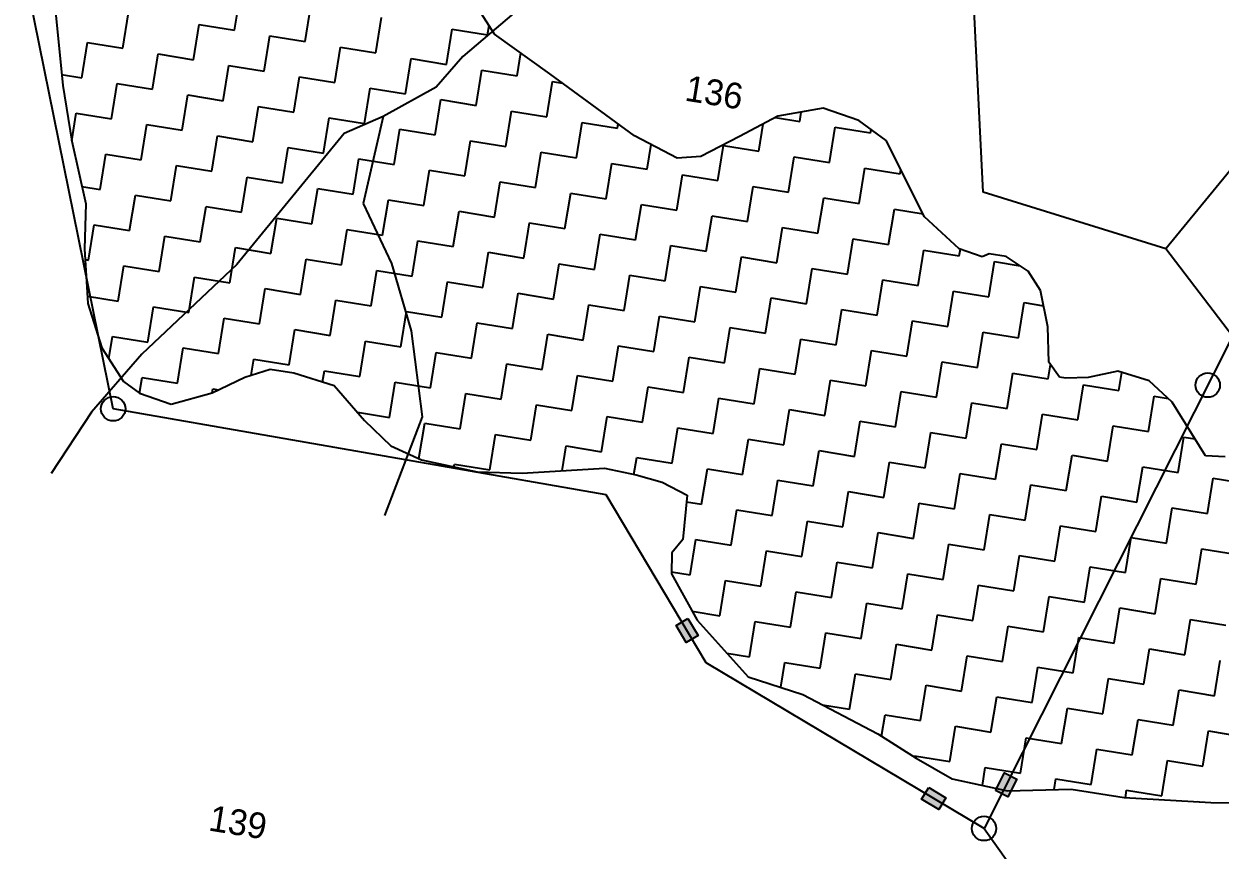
# Model space of a CAD drawing. Header units: metres. Extents: x 318079 to 324759, y 1863980 to 1868406.
# Drawn here: x 319051.4 to 319495.1, y 1867770.3 to 1868077 of the extents above; entities that cross this region are included whole.
import ezdxf

# ---------------------------------------------------------------- set-up
doc = ezdxf.new("R2010")
doc.units = ezdxf.units.M
for name, color, linetype in [('LINE_WATER', 4, 'Continuous'), ('POLY_HATCH', 12, 'Continuous'), ('POLY_PARCEL', 6, 'Continuous'), ('POLY_WATER', 4, 'Continuous'), ('TEXT_PARCEL', 7, 'Continuous')]:
    doc.layers.add(name, color=color, linetype=linetype)
doc.styles.add('TEXT_MAP', font='')
doc.styles.get('TEXT_MAP').set_extended_font_data('Kruti Dev 050')

msp = doc.modelspace()

# ---------------------------------------------------------------- hatches: boundary and pattern name
for points in [[(319297.08, 1867847.3), (319301.47, 1867849.92), (319297.69, 1867856.27), (319293.3, 1867853.66)], [(319419.69, 1867796.68), (319415.12, 1867798.98), (319411.8, 1867792.38), (319416.36, 1867790.08)], [(319390.77, 1867785.37), (319393.39, 1867789.76), (319387.04, 1867793.54), (319384.42, 1867789.15)]]:
    msp.add_hatch(color=256).paths.add_polyline_path(points)

# ---------------------------------------------------------------- linework, layer by layer
for points in [[(319297.69, 1867856.27), (319301.47, 1867849.92), (319297.08, 1867847.3), (319293.3, 1867853.66)], [(319411.8, 1867792.38), (319415.12, 1867798.98), (319419.69, 1867796.68), (319416.36, 1867790.08)], [(319387.04, 1867793.54), (319393.39, 1867789.76), (319390.77, 1867785.37), (319384.42, 1867789.15)]]:
    msp.add_lwpolyline(points, close=True)
for centre in [(319490.56, 1867942.89), (319084.48, 1867934.11), (319407.57, 1867778.32)]:
    msp.add_circle(centre, 4.52)
at = {"layer": 'LINE_WATER'}
for p, q in [((319242.54, 1868089), (319214.26, 1868064.82)), ((319214.26, 1868064.82), (319204.3, 1868053.46)), ((319204.3, 1868053.46), (319184.67, 1868042.58)), ((319184.67, 1868042.58), (319170.12, 1868036.29)), ((319184.67, 1868042.58), (319177.28, 1868010.28)), ((319170.12, 1868036.29), (319130.31, 1867987.61)), ((319177.28, 1868010.28), (319187.76, 1867988.05)), ((319130.31, 1867987.61), (319095.16, 1867954.39)), ((319187.76, 1867988.05), (319195.09, 1867963.09)), ((319195.09, 1867963.09), (319199.12, 1867931.09)), ((319095.16, 1867954.39), (319076.44, 1867932.83)), ((319076.44, 1867932.83), (319061.48, 1867910.13)), ((319199.12, 1867931.09), (319185.08, 1867894.46))]:
    msp.add_line(p, q, dxfattribs=at)
at = {"layer": 'POLY_HATCH', "linetype": 'Continuous'}
for p, q in [((319129.53, 1868074.68), (319131.65, 1868087.79)), ((319129.53, 1868074.68), (319131.65, 1868087.79)), ((319155.74, 1868070.44), (319157.86, 1868083.55)), ((319155.74, 1868070.44), (319157.86, 1868083.55)), ((319088.09, 1868067.94), (319090.21, 1868081.04)), ((319088.09, 1868067.94), (319090.21, 1868081.04)), ((319181.95, 1868066.2), (319184.07, 1868079.31)), ((319181.95, 1868066.2), (319184.07, 1868079.31)), ((319114.3, 1868063.7), (319116.42, 1868076.8)), ((319114.3, 1868063.7), (319116.42, 1868076.8)), ((319116.42, 1868076.8), (319129.53, 1868074.68)), ((319116.42, 1868076.8), (319129.53, 1868074.68)), ((319208.16, 1868061.96), (319210.28, 1868075.07)), ((319208.16, 1868061.96), (319210.28, 1868075.07)), ((319210.28, 1868075.07), (319223.38, 1868072.95)), ((319210.28, 1868075.07), (319223.38, 1868072.95)), ((319223.38, 1868072.95), (319223.94, 1868076.39)), ((319223.38, 1868072.95), (319223.94, 1868076.39)), ((319072.86, 1868056.95), (319074.98, 1868070.06)), ((319072.86, 1868056.95), (319074.98, 1868070.06)), ((319074.98, 1868070.06), (319088.09, 1868067.94)), ((319074.98, 1868070.06), (319088.09, 1868067.94)), ((319140.51, 1868059.46), (319142.63, 1868072.56)), ((319140.51, 1868059.46), (319142.63, 1868072.56)), ((319142.63, 1868072.56), (319155.74, 1868070.44)), ((319142.63, 1868072.56), (319155.74, 1868070.44)), ((319099.08, 1868052.71), (319101.2, 1868065.82)), ((319099.08, 1868052.71), (319101.2, 1868065.82)), ((319101.2, 1868065.82), (319114.3, 1868063.7)), ((319101.2, 1868065.82), (319114.3, 1868063.7)), ((319166.72, 1868055.22), (319168.84, 1868068.32)), ((319166.72, 1868055.22), (319168.84, 1868068.32)), ((319168.84, 1868068.32), (319181.95, 1868066.2)), ((319168.84, 1868068.32), (319181.95, 1868066.2)), ((319234.37, 1868057.72), (319235.74, 1868066.2)), ((319234.37, 1868057.72), (319235.74, 1868066.2)), ((319125.29, 1868048.47), (319127.41, 1868061.58)), ((319125.29, 1868048.47), (319127.41, 1868061.58)), ((319127.41, 1868061.58), (319140.51, 1868059.46)), ((319127.41, 1868061.58), (319140.51, 1868059.46)), ((319192.93, 1868050.98), (319195.05, 1868064.08)), ((319192.93, 1868050.98), (319195.05, 1868064.08)), ((319195.05, 1868064.08), (319208.16, 1868061.96)), ((319195.05, 1868064.08), (319208.16, 1868061.96)), ((319065.36, 1868058.16), (319072.86, 1868056.95)), ((319065.36, 1868058.16), (319072.86, 1868056.95)), ((319151.5, 1868044.23), (319153.62, 1868057.34)), ((319151.5, 1868044.23), (319153.62, 1868057.34)), ((319153.62, 1868057.34), (319166.72, 1868055.22)), ((319153.62, 1868057.34), (319166.72, 1868055.22)), ((319219.14, 1868046.74), (319221.26, 1868059.84)), ((319219.14, 1868046.74), (319221.26, 1868059.84)), ((319221.26, 1868059.84), (319234.37, 1868057.72)), ((319221.26, 1868059.84), (319234.37, 1868057.72)), ((319083.85, 1868041.73), (319085.97, 1868054.83)), ((319083.85, 1868041.73), (319085.97, 1868054.83)), ((319085.97, 1868054.83), (319099.08, 1868052.71)), ((319085.97, 1868054.83), (319099.08, 1868052.71)), ((319177.71, 1868039.99), (319179.83, 1868053.1)), ((319177.71, 1868039.99), (319179.83, 1868053.1)), ((319179.83, 1868053.1), (319192.93, 1868050.98)), ((319179.83, 1868053.1), (319192.93, 1868050.98)), ((319245.35, 1868042.5), (319247.47, 1868055.6)), ((319245.35, 1868042.5), (319247.47, 1868055.6)), ((319247.47, 1868055.6), (319251.22, 1868055)), ((319247.47, 1868055.6), (319251.22, 1868055)), ((319110.06, 1868037.49), (319112.18, 1868050.59)), ((319110.06, 1868037.49), (319112.18, 1868050.59)), ((319112.18, 1868050.59), (319125.29, 1868048.47)), ((319112.18, 1868050.59), (319125.29, 1868048.47)), ((319203.92, 1868035.75), (319206.04, 1868048.86)), ((319203.92, 1868035.75), (319206.04, 1868048.86)), ((319206.04, 1868048.86), (319219.14, 1868046.74)), ((319206.04, 1868048.86), (319219.14, 1868046.74)), ((319069.09, 1868033.62), (319070.74, 1868043.85)), ((319069.09, 1868033.62), (319070.74, 1868043.85)), ((319070.74, 1868043.85), (319083.85, 1868041.73)), ((319070.74, 1868043.85), (319083.85, 1868041.73)), ((319136.27, 1868033.25), (319138.39, 1868046.35)), ((319136.27, 1868033.25), (319138.39, 1868046.35)), ((319138.39, 1868046.35), (319151.5, 1868044.23)), ((319138.39, 1868046.35), (319151.5, 1868044.23)), ((319230.13, 1868031.51), (319232.25, 1868044.62)), ((319230.13, 1868031.51), (319232.25, 1868044.62)), ((319232.25, 1868044.62), (319245.35, 1868042.5)), ((319232.25, 1868044.62), (319245.35, 1868042.5)), ((319339.21, 1868040.77), (319339.77, 1868044.23)), ((319339.21, 1868040.77), (319339.77, 1868044.23)), ((319094.84, 1868026.5), (319096.96, 1868039.61)), ((319094.84, 1868026.5), (319096.96, 1868039.61)), ((319096.96, 1868039.61), (319110.06, 1868037.49)), ((319096.96, 1868039.61), (319110.06, 1868037.49)), ((319162.48, 1868029.01), (319164.6, 1868042.11)), ((319162.48, 1868029.01), (319164.6, 1868042.11)), ((319164.6, 1868042.11), (319177.71, 1868039.99)), ((319164.6, 1868042.11), (319177.71, 1868039.99)), ((319256.34, 1868027.27), (319258.46, 1868040.38)), ((319256.34, 1868027.27), (319258.46, 1868040.38)), ((319258.46, 1868040.38), (319271.56, 1868038.26)), ((319258.46, 1868040.38), (319271.56, 1868038.26)), ((319271.56, 1868038.26), (319271.83, 1868039.89)), ((319271.56, 1868038.26), (319271.83, 1868039.89)), ((319323.99, 1868029.78), (319325.61, 1868039.82)), ((319323.99, 1868029.78), (319325.61, 1868039.82)), ((319330.19, 1868042.22), (319339.21, 1868040.77)), ((319330.19, 1868042.22), (319339.21, 1868040.77)), ((319350.2, 1868025.54), (319352.32, 1868038.65)), ((319350.2, 1868025.54), (319352.32, 1868038.65)), ((319352.32, 1868038.65), (319365.42, 1868036.53)), ((319352.32, 1868038.65), (319365.42, 1868036.53)), ((319121.05, 1868022.26), (319123.17, 1868035.37)), ((319121.05, 1868022.26), (319123.17, 1868035.37)), ((319123.17, 1868035.37), (319136.27, 1868033.25)), ((319123.17, 1868035.37), (319136.27, 1868033.25)), ((319188.69, 1868024.77), (319190.81, 1868037.87)), ((319188.69, 1868024.77), (319190.81, 1868037.87)), ((319190.81, 1868037.87), (319203.92, 1868035.75)), ((319190.81, 1868037.87), (319203.92, 1868035.75)), ((319365.42, 1868036.53), (319365.63, 1868037.81)), ((319365.42, 1868036.53), (319365.63, 1868037.81)), ((319147.26, 1868018.02), (319149.38, 1868031.13)), ((319147.26, 1868018.02), (319149.38, 1868031.13)), ((319149.38, 1868031.13), (319162.48, 1868029.01)), ((319149.38, 1868031.13), (319162.48, 1868029.01)), ((319214.9, 1868020.53), (319217.02, 1868033.63)), ((319214.9, 1868020.53), (319217.02, 1868033.63)), ((319217.02, 1868033.63), (319230.13, 1868031.51)), ((319217.02, 1868033.63), (319230.13, 1868031.51)), ((319282.55, 1868023.03), (319284.04, 1868032.23)), ((319282.55, 1868023.03), (319284.04, 1868032.23)), ((319308.76, 1868018.79), (319310.88, 1868031.9)), ((319308.76, 1868018.79), (319310.88, 1868031.9)), ((319310.88, 1868031.9), (319323.99, 1868029.78)), ((319310.88, 1868031.9), (319323.99, 1868029.78)), ((319079.61, 1868015.52), (319081.73, 1868028.62)), ((319079.61, 1868015.52), (319081.73, 1868028.62)), ((319081.73, 1868028.62), (319094.84, 1868026.5)), ((319081.73, 1868028.62), (319094.84, 1868026.5)), ((319173.47, 1868013.78), (319175.59, 1868026.89)), ((319173.47, 1868013.78), (319175.59, 1868026.89)), ((319175.59, 1868026.89), (319188.69, 1868024.77)), ((319175.59, 1868026.89), (319188.69, 1868024.77)), ((319241.11, 1868016.29), (319243.23, 1868029.39)), ((319241.11, 1868016.29), (319243.23, 1868029.39)), ((319243.23, 1868029.39), (319256.34, 1868027.27)), ((319243.23, 1868029.39), (319256.34, 1868027.27)), ((319334.97, 1868014.55), (319337.09, 1868027.66)), ((319334.97, 1868014.55), (319337.09, 1868027.66)), ((319337.09, 1868027.66), (319350.2, 1868025.54)), ((319337.09, 1868027.66), (319350.2, 1868025.54)), ((319105.82, 1868011.28), (319107.94, 1868024.38)), ((319105.82, 1868011.28), (319107.94, 1868024.38)), ((319107.94, 1868024.38), (319121.05, 1868022.26)), ((319107.94, 1868024.38), (319121.05, 1868022.26)), ((319199.68, 1868009.54), (319201.8, 1868022.65)), ((319199.68, 1868009.54), (319201.8, 1868022.65)), ((319201.8, 1868022.65), (319214.9, 1868020.53)), ((319201.8, 1868022.65), (319214.9, 1868020.53)), ((319267.32, 1868012.05), (319269.44, 1868025.15)), ((319267.32, 1868012.05), (319269.44, 1868025.15)), ((319269.44, 1868025.15), (319282.55, 1868023.03)), ((319269.44, 1868025.15), (319282.55, 1868023.03)), ((319293.54, 1868007.81), (319295.65, 1868020.91)), ((319293.54, 1868007.81), (319295.65, 1868020.91)), ((319295.65, 1868020.91), (319308.76, 1868018.79)), ((319295.65, 1868020.91), (319308.76, 1868018.79)), ((319361.18, 1868010.31), (319363.3, 1868023.42)), ((319361.18, 1868010.31), (319363.3, 1868023.42)), ((319363.3, 1868023.42), (319376.41, 1868021.3)), ((319363.3, 1868023.42), (319376.41, 1868021.3)), ((319376.41, 1868021.3), (319376.68, 1868022.98)), ((319376.41, 1868021.3), (319376.68, 1868022.98)), ((319072.9, 1868016.6), (319079.61, 1868015.52)), ((319072.9, 1868016.6), (319079.61, 1868015.52)), ((319132.03, 1868007.04), (319134.15, 1868020.14)), ((319132.03, 1868007.04), (319134.15, 1868020.14)), ((319134.15, 1868020.14), (319147.26, 1868018.02)), ((319134.15, 1868020.14), (319147.26, 1868018.02)), ((319225.89, 1868005.3), (319228.01, 1868018.41)), ((319225.89, 1868005.3), (319228.01, 1868018.41)), ((319228.01, 1868018.41), (319241.11, 1868016.29)), ((319228.01, 1868018.41), (319241.11, 1868016.29)), ((319319.75, 1868003.57), (319321.87, 1868016.67)), ((319319.75, 1868003.57), (319321.87, 1868016.67)), ((319321.87, 1868016.67), (319334.97, 1868014.55)), ((319321.87, 1868016.67), (319334.97, 1868014.55)), ((319090.6, 1868000.29), (319092.72, 1868013.4)), ((319090.6, 1868000.29), (319092.72, 1868013.4)), ((319092.72, 1868013.4), (319105.82, 1868011.28)), ((319092.72, 1868013.4), (319105.82, 1868011.28)), ((319158.24, 1868002.8), (319160.36, 1868015.9)), ((319158.24, 1868002.8), (319160.36, 1868015.9)), ((319160.36, 1868015.9), (319173.47, 1868013.78)), ((319160.36, 1868015.9), (319173.47, 1868013.78)), ((319252.1, 1868001.06), (319254.22, 1868014.17)), ((319252.1, 1868001.06), (319254.22, 1868014.17)), ((319254.22, 1868014.17), (319267.32, 1868012.05)), ((319254.22, 1868014.17), (319267.32, 1868012.05)), ((319345.96, 1867999.33), (319348.08, 1868012.43)), ((319345.96, 1867999.33), (319348.08, 1868012.43)), ((319348.08, 1868012.43), (319361.18, 1868010.31)), ((319348.08, 1868012.43), (319361.18, 1868010.31)), ((319116.81, 1867996.05), (319118.93, 1868009.16)), ((319116.81, 1867996.05), (319118.93, 1868009.16)), ((319118.93, 1868009.16), (319132.03, 1868007.04)), ((319118.93, 1868009.16), (319132.03, 1868007.04)), ((319184.45, 1867998.56), (319186.57, 1868011.66)), ((319184.45, 1867998.56), (319186.57, 1868011.66)), ((319186.57, 1868011.66), (319199.68, 1868009.54)), ((319186.57, 1868011.66), (319199.68, 1868009.54)), ((319278.31, 1867996.82), (319280.43, 1868009.93)), ((319278.31, 1867996.82), (319280.43, 1868009.93)), ((319280.43, 1868009.93), (319293.54, 1868007.81)), ((319280.43, 1868009.93), (319293.54, 1868007.81)), ((319372.17, 1867995.09), (319374.29, 1868008.2)), ((319372.17, 1867995.09), (319374.29, 1868008.2)), ((319374.29, 1868008.2), (319384.93, 1868006.47)), ((319374.29, 1868008.2), (319384.93, 1868006.47)), ((319143.02, 1867991.81), (319145.14, 1868004.92)), ((319143.02, 1867991.81), (319145.14, 1868004.92)), ((319145.14, 1868004.92), (319158.24, 1868002.8)), ((319145.14, 1868004.92), (319158.24, 1868002.8)), ((319210.66, 1867994.32), (319212.78, 1868007.42)), ((319210.66, 1867994.32), (319212.78, 1868007.42)), ((319212.78, 1868007.42), (319225.89, 1868005.3)), ((319212.78, 1868007.42), (319225.89, 1868005.3)), ((319236.87, 1867990.08), (319238.99, 1868003.18)), ((319236.87, 1867990.08), (319238.99, 1868003.18)), ((319238.99, 1868003.18), (319252.1, 1868001.06)), ((319238.99, 1868003.18), (319252.1, 1868001.06)), ((319304.52, 1867992.58), (319306.64, 1868005.69)), ((319304.52, 1867992.58), (319306.64, 1868005.69)), ((319306.64, 1868005.69), (319319.75, 1868003.57)), ((319306.64, 1868005.69), (319319.75, 1868003.57)), ((319075.37, 1867989.3), (319077.49, 1868002.41)), ((319075.37, 1867989.3), (319077.49, 1868002.41)), ((319077.49, 1868002.41), (319090.6, 1868000.29)), ((319077.49, 1868002.41), (319090.6, 1868000.29)), ((319169.23, 1867987.57), (319171.35, 1868000.68)), ((319169.23, 1867987.57), (319171.35, 1868000.68)), ((319171.35, 1868000.68), (319184.45, 1867998.56)), ((319171.35, 1868000.68), (319184.45, 1867998.56)), ((319263.08, 1867985.84), (319265.2, 1867998.94)), ((319263.08, 1867985.84), (319265.2, 1867998.94)), ((319265.2, 1867998.94), (319278.31, 1867996.82)), ((319265.2, 1867998.94), (319278.31, 1867996.82)), ((319330.73, 1867988.34), (319332.85, 1868001.45)), ((319330.73, 1867988.34), (319332.85, 1868001.45)), ((319332.85, 1868001.45), (319345.96, 1867999.33)), ((319332.85, 1868001.45), (319345.96, 1867999.33)), ((319101.58, 1867985.06), (319103.7, 1867998.17)), ((319101.58, 1867985.06), (319103.7, 1867998.17)), ((319103.7, 1867998.17), (319116.81, 1867996.05)), ((319103.7, 1867998.17), (319116.81, 1867996.05)), ((319195.44, 1867983.33), (319197.56, 1867996.44)), ((319195.44, 1867983.33), (319197.56, 1867996.44)), ((319197.56, 1867996.44), (319210.66, 1867994.32)), ((319197.56, 1867996.44), (319210.66, 1867994.32)), ((319289.3, 1867981.6), (319291.42, 1867994.7)), ((319289.3, 1867981.6), (319291.42, 1867994.7)), ((319291.42, 1867994.7), (319304.52, 1867992.58)), ((319291.42, 1867994.7), (319304.52, 1867992.58)), ((319356.94, 1867984.1), (319359.06, 1867997.21)), ((319356.94, 1867984.1), (319359.06, 1867997.21)), ((319359.06, 1867997.21), (319372.17, 1867995.09)), ((319359.06, 1867997.21), (319372.17, 1867995.09)), ((319127.79, 1867980.83), (319129.91, 1867993.93)), ((319127.79, 1867980.83), (319129.91, 1867993.93)), ((319129.91, 1867993.93), (319143.02, 1867991.81)), ((319129.91, 1867993.93), (319143.02, 1867991.81)), ((319221.65, 1867979.09), (319223.77, 1867992.2)), ((319221.65, 1867979.09), (319223.77, 1867992.2)), ((319223.77, 1867992.2), (319236.87, 1867990.08)), ((319223.77, 1867992.2), (319236.87, 1867990.08)), ((319315.51, 1867977.36), (319317.63, 1867990.46)), ((319315.51, 1867977.36), (319317.63, 1867990.46)), ((319317.63, 1867990.46), (319330.73, 1867988.34)), ((319317.63, 1867990.46), (319330.73, 1867988.34)), ((319383.15, 1867979.86), (319385.27, 1867992.97)), ((319383.15, 1867979.86), (319385.27, 1867992.97)), ((319385.27, 1867992.97), (319398.38, 1867990.85)), ((319385.27, 1867992.97), (319398.38, 1867990.85)), ((319398.38, 1867990.85), (319398.77, 1867993.3)), ((319398.38, 1867990.85), (319398.77, 1867993.3)), ((319074.11, 1867989.51), (319075.37, 1867989.3)), ((319074.11, 1867989.51), (319075.37, 1867989.3)), ((319086.36, 1867974.08), (319088.48, 1867987.18)), ((319086.36, 1867974.08), (319088.48, 1867987.18)), ((319088.48, 1867987.18), (319101.58, 1867985.06)), ((319088.48, 1867987.18), (319101.58, 1867985.06)), ((319154, 1867976.59), (319156.12, 1867989.69)), ((319154, 1867976.59), (319156.12, 1867989.69)), ((319156.12, 1867989.69), (319169.23, 1867987.57)), ((319156.12, 1867989.69), (319169.23, 1867987.57)), ((319180.21, 1867972.35), (319182.33, 1867985.45)), ((319180.21, 1867972.35), (319182.33, 1867985.45)), ((319182.33, 1867985.45), (319195.44, 1867983.33)), ((319182.33, 1867985.45), (319195.44, 1867983.33)), ((319247.86, 1867974.85), (319249.98, 1867987.96)), ((319247.86, 1867974.85), (319249.98, 1867987.96)), ((319249.98, 1867987.96), (319263.08, 1867985.84)), ((319249.98, 1867987.96), (319263.08, 1867985.84)), ((319341.72, 1867973.12), (319343.84, 1867986.22)), ((319341.72, 1867973.12), (319343.84, 1867986.22)), ((319343.84, 1867986.22), (319356.94, 1867984.1)), ((319343.84, 1867986.22), (319356.94, 1867984.1)), ((319409.36, 1867975.63), (319411.48, 1867988.73)), ((319409.36, 1867975.63), (319411.48, 1867988.73)), ((319411.48, 1867988.73), (319421, 1867987.19)), ((319411.48, 1867988.73), (319421, 1867987.19)), ((319112.57, 1867969.84), (319114.69, 1867982.95)), ((319112.57, 1867969.84), (319114.69, 1867982.95)), ((319114.69, 1867982.95), (319127.79, 1867980.83)), ((319114.69, 1867982.95), (319127.79, 1867980.83)), ((319206.42, 1867968.11), (319208.54, 1867981.21)), ((319206.42, 1867968.11), (319208.54, 1867981.21)), ((319208.54, 1867981.21), (319221.65, 1867979.09)), ((319208.54, 1867981.21), (319221.65, 1867979.09)), ((319274.07, 1867970.61), (319276.19, 1867983.72)), ((319274.07, 1867970.61), (319276.19, 1867983.72)), ((319276.19, 1867983.72), (319289.3, 1867981.6)), ((319276.19, 1867983.72), (319289.3, 1867981.6)), ((319367.93, 1867968.88), (319370.05, 1867981.98)), ((319367.93, 1867968.88), (319370.05, 1867981.98)), ((319370.05, 1867981.98), (319383.15, 1867979.86)), ((319370.05, 1867981.98), (319383.15, 1867979.86)), ((319138.78, 1867965.6), (319140.9, 1867978.71)), ((319138.78, 1867965.6), (319140.9, 1867978.71)), ((319140.9, 1867978.71), (319154, 1867976.59)), ((319140.9, 1867978.71), (319154, 1867976.59)), ((319232.63, 1867963.87), (319234.75, 1867976.97)), ((319232.63, 1867963.87), (319234.75, 1867976.97)), ((319234.75, 1867976.97), (319247.86, 1867974.85)), ((319234.75, 1867976.97), (319247.86, 1867974.85)), ((319300.28, 1867966.37), (319302.4, 1867979.48)), ((319300.28, 1867966.37), (319302.4, 1867979.48)), ((319302.4, 1867979.48), (319315.51, 1867977.36)), ((319302.4, 1867979.48), (319315.51, 1867977.36)), ((319394.14, 1867964.64), (319396.26, 1867977.74)), ((319394.14, 1867964.64), (319396.26, 1867977.74)), ((319396.26, 1867977.74), (319409.36, 1867975.63)), ((319396.26, 1867977.74), (319409.36, 1867975.63)), ((319074.91, 1867975.93), (319086.36, 1867974.08)), ((319074.91, 1867975.93), (319086.36, 1867974.08)), ((319164.99, 1867961.36), (319167.11, 1867974.47)), ((319164.99, 1867961.36), (319167.11, 1867974.47)), ((319167.11, 1867974.47), (319180.21, 1867972.35)), ((319167.11, 1867974.47), (319180.21, 1867972.35)), ((319258.85, 1867959.63), (319260.97, 1867972.73)), ((319258.85, 1867959.63), (319260.97, 1867972.73)), ((319260.97, 1867972.73), (319274.07, 1867970.61)), ((319260.97, 1867972.73), (319274.07, 1867970.61)), ((319326.49, 1867962.13), (319328.61, 1867975.24)), ((319326.49, 1867962.13), (319328.61, 1867975.24)), ((319328.61, 1867975.24), (319341.72, 1867973.12)), ((319328.61, 1867975.24), (319341.72, 1867973.12)), ((319420.35, 1867960.4), (319422.47, 1867973.51)), ((319420.35, 1867960.4), (319422.47, 1867973.51)), ((319422.47, 1867973.51), (319429.62, 1867972.35)), ((319422.47, 1867973.51), (319429.62, 1867972.35)), ((319097.34, 1867958.85), (319099.46, 1867971.96)), ((319097.34, 1867958.85), (319099.46, 1867971.96)), ((319099.46, 1867971.96), (319112.57, 1867969.84)), ((319099.46, 1867971.96), (319112.57, 1867969.84)), ((319123.55, 1867954.61), (319125.67, 1867967.72)), ((319123.55, 1867954.61), (319125.67, 1867967.72)), ((319125.67, 1867967.72), (319138.78, 1867965.6)), ((319125.67, 1867967.72), (319138.78, 1867965.6)), ((319191.2, 1867957.12), (319193.32, 1867970.23)), ((319191.2, 1867957.12), (319193.32, 1867970.23)), ((319193.32, 1867970.23), (319206.42, 1867968.11)), ((319193.32, 1867970.23), (319206.42, 1867968.11)), ((319285.06, 1867955.39), (319287.18, 1867968.49)), ((319285.06, 1867955.39), (319287.18, 1867968.49)), ((319287.18, 1867968.49), (319300.28, 1867966.37)), ((319287.18, 1867968.49), (319300.28, 1867966.37)), ((319352.7, 1867957.89), (319354.82, 1867971)), ((319352.7, 1867957.89), (319354.82, 1867971)), ((319354.82, 1867971), (319367.93, 1867968.88)), ((319354.82, 1867971), (319367.93, 1867968.88)), ((319149.76, 1867950.38), (319151.88, 1867963.48)), ((319149.76, 1867950.38), (319151.88, 1867963.48)), ((319151.88, 1867963.48), (319164.99, 1867961.36)), ((319151.88, 1867963.48), (319164.99, 1867961.36)), ((319217.41, 1867952.88), (319219.53, 1867965.99)), ((319217.41, 1867952.88), (319219.53, 1867965.99)), ((319219.53, 1867965.99), (319232.63, 1867963.87)), ((319219.53, 1867965.99), (319232.63, 1867963.87)), ((319311.27, 1867951.15), (319313.39, 1867964.25)), ((319311.27, 1867951.15), (319313.39, 1867964.25)), ((319313.39, 1867964.25), (319326.49, 1867962.13)), ((319313.39, 1867964.25), (319326.49, 1867962.13)), ((319378.91, 1867953.65), (319381.03, 1867966.76)), ((319378.91, 1867953.65), (319381.03, 1867966.76)), ((319381.03, 1867966.76), (319394.14, 1867964.64)), ((319381.03, 1867966.76), (319394.14, 1867964.64)), ((319082.89, 1867952.62), (319084.24, 1867960.97)), ((319082.89, 1867952.62), (319084.24, 1867960.97)), ((319084.24, 1867960.97), (319097.34, 1867958.85)), ((319084.24, 1867960.97), (319097.34, 1867958.85)), ((319175.97, 1867946.14), (319178.09, 1867959.24)), ((319175.97, 1867946.14), (319178.09, 1867959.24)), ((319178.09, 1867959.24), (319191.2, 1867957.12)), ((319178.09, 1867959.24), (319191.2, 1867957.12)), ((319243.62, 1867948.64), (319245.74, 1867961.75)), ((319243.62, 1867948.64), (319245.74, 1867961.75)), ((319245.74, 1867961.75), (319258.85, 1867959.63)), ((319245.74, 1867961.75), (319258.85, 1867959.63)), ((319337.48, 1867946.91), (319339.6, 1867960.01)), ((319337.48, 1867946.91), (319339.6, 1867960.01)), ((319339.6, 1867960.01), (319352.7, 1867957.89)), ((319339.6, 1867960.01), (319352.7, 1867957.89)), ((319405.12, 1867949.41), (319407.24, 1867962.52)), ((319405.12, 1867949.41), (319407.24, 1867962.52)), ((319407.24, 1867962.52), (319420.35, 1867960.4)), ((319407.24, 1867962.52), (319420.35, 1867960.4)), ((319108.33, 1867943.63), (319110.45, 1867956.73)), ((319108.33, 1867943.63), (319110.45, 1867956.73)), ((319110.45, 1867956.73), (319123.55, 1867954.61)), ((319110.45, 1867956.73), (319123.55, 1867954.61)), ((319202.18, 1867941.9), (319204.3, 1867955)), ((319202.18, 1867941.9), (319204.3, 1867955)), ((319204.3, 1867955), (319217.41, 1867952.88)), ((319204.3, 1867955), (319217.41, 1867952.88)), ((319269.83, 1867944.4), (319271.95, 1867957.51)), ((319269.83, 1867944.4), (319271.95, 1867957.51)), ((319271.95, 1867957.51), (319285.06, 1867955.39)), ((319271.95, 1867957.51), (319285.06, 1867955.39)), ((319363.69, 1867942.67), (319365.81, 1867955.77)), ((319363.69, 1867942.67), (319365.81, 1867955.77)), ((319365.81, 1867955.77), (319378.91, 1867953.65)), ((319365.81, 1867955.77), (319378.91, 1867953.65)), ((319135.71, 1867946.64), (319136.66, 1867952.49)), ((319135.71, 1867946.64), (319136.66, 1867952.49)), ((319136.66, 1867952.49), (319149.76, 1867950.38)), ((319136.66, 1867952.49), (319149.76, 1867950.38)), ((319228.39, 1867937.66), (319230.51, 1867950.76)), ((319228.39, 1867937.66), (319230.51, 1867950.76)), ((319230.51, 1867950.76), (319243.62, 1867948.64)), ((319230.51, 1867950.76), (319243.62, 1867948.64)), ((319296.04, 1867940.16), (319298.16, 1867953.27)), ((319296.04, 1867940.16), (319298.16, 1867953.27)), ((319298.16, 1867953.27), (319311.27, 1867951.15)), ((319298.16, 1867953.27), (319311.27, 1867951.15)), ((319389.9, 1867938.43), (319392.02, 1867951.53)), ((319389.9, 1867938.43), (319392.02, 1867951.53)), ((319392.02, 1867951.53), (319405.12, 1867949.41)), ((319392.02, 1867951.53), (319405.12, 1867949.41)), ((319431.33, 1867945.17), (319432.19, 1867950.48)), ((319431.33, 1867945.17), (319432.19, 1867950.48)), ((319094.28, 1867939.94), (319095.22, 1867945.75)), ((319094.28, 1867939.94), (319095.22, 1867945.75)), ((319095.22, 1867945.75), (319108.33, 1867943.63)), ((319095.22, 1867945.75), (319108.33, 1867943.63)), ((319162.2, 1867944.1), (319162.87, 1867948.26)), ((319162.2, 1867944.1), (319162.87, 1867948.26)), ((319162.87, 1867948.26), (319175.97, 1867946.14)), ((319162.87, 1867948.26), (319175.97, 1867946.14)), ((319254.61, 1867933.42), (319256.73, 1867946.52)), ((319254.61, 1867933.42), (319256.73, 1867946.52)), ((319256.73, 1867946.52), (319269.83, 1867944.4)), ((319256.73, 1867946.52), (319269.83, 1867944.4)), ((319322.25, 1867935.92), (319324.37, 1867949.03)), ((319322.25, 1867935.92), (319324.37, 1867949.03)), ((319324.37, 1867949.03), (319337.48, 1867946.91)), ((319324.37, 1867949.03), (319337.48, 1867946.91)), ((319416.11, 1867934.19), (319418.23, 1867947.29)), ((319416.11, 1867934.19), (319418.23, 1867947.29)), ((319418.23, 1867947.29), (319431.33, 1867945.17)), ((319418.23, 1867947.29), (319431.33, 1867945.17)), ((319457.54, 1867940.94), (319458.62, 1867947.6)), ((319457.54, 1867940.94), (319458.62, 1867947.6)), ((319121.2, 1867940.04), (319121.43, 1867941.51)), ((319121.2, 1867940.04), (319121.43, 1867941.51)), ((319121.43, 1867941.51), (319123.54, 1867941.17)), ((319121.43, 1867941.51), (319123.54, 1867941.17)), ((319186.96, 1867930.91), (319189.08, 1867944.02)), ((319186.96, 1867930.91), (319189.08, 1867944.02)), ((319189.08, 1867944.02), (319202.18, 1867941.9)), ((319189.08, 1867944.02), (319202.18, 1867941.9)), ((319280.82, 1867929.18), (319282.94, 1867942.28)), ((319280.82, 1867929.18), (319282.94, 1867942.28)), ((319282.94, 1867942.28), (319296.04, 1867940.16)), ((319282.94, 1867942.28), (319296.04, 1867940.16)), ((319348.46, 1867931.68), (319350.58, 1867944.79)), ((319348.46, 1867931.68), (319350.58, 1867944.79)), ((319350.58, 1867944.79), (319363.69, 1867942.67)), ((319350.58, 1867944.79), (319363.69, 1867942.67)), ((319442.32, 1867929.95), (319444.44, 1867943.05)), ((319442.32, 1867929.95), (319444.44, 1867943.05)), ((319444.44, 1867943.05), (319457.54, 1867940.94)), ((319444.44, 1867943.05), (319457.54, 1867940.94)), ((319213.17, 1867926.67), (319215.29, 1867939.78)), ((319213.17, 1867926.67), (319215.29, 1867939.78)), ((319215.29, 1867939.78), (319228.39, 1867937.66)), ((319215.29, 1867939.78), (319228.39, 1867937.66)), ((319307.03, 1867924.94), (319309.15, 1867938.04)), ((319307.03, 1867924.94), (319309.15, 1867938.04)), ((319309.15, 1867938.04), (319322.25, 1867935.92)), ((319309.15, 1867938.04), (319322.25, 1867935.92)), ((319374.67, 1867927.44), (319376.79, 1867940.55)), ((319374.67, 1867927.44), (319376.79, 1867940.55)), ((319376.79, 1867940.55), (319389.9, 1867938.43)), ((319376.79, 1867940.55), (319389.9, 1867938.43)), ((319468.53, 1867925.71), (319470.65, 1867938.82)), ((319468.53, 1867925.71), (319470.65, 1867938.82)), ((319470.65, 1867938.82), (319475.93, 1867937.96)), ((319470.65, 1867938.82), (319475.93, 1867937.96)), ((319175.1, 1867932.83), (319186.96, 1867930.91)), ((319175.1, 1867932.83), (319186.96, 1867930.91)), ((319239.38, 1867922.43), (319241.5, 1867935.54)), ((319239.38, 1867922.43), (319241.5, 1867935.54)), ((319241.5, 1867935.54), (319254.61, 1867933.42)), ((319241.5, 1867935.54), (319254.61, 1867933.42)), ((319333.24, 1867920.7), (319335.36, 1867933.8)), ((319333.24, 1867920.7), (319335.36, 1867933.8)), ((319335.36, 1867933.8), (319348.46, 1867931.68)), ((319335.36, 1867933.8), (319348.46, 1867931.68)), ((319400.88, 1867923.2), (319403, 1867936.31)), ((319400.88, 1867923.2), (319403, 1867936.31)), ((319403, 1867936.31), (319416.11, 1867934.19)), ((319403, 1867936.31), (319416.11, 1867934.19)), ((319197.94, 1867915.69), (319200.06, 1867928.79)), ((319197.94, 1867915.69), (319200.06, 1867928.79)), ((319200.06, 1867928.79), (319213.17, 1867926.67)), ((319200.06, 1867928.79), (319213.17, 1867926.67)), ((319265.59, 1867918.19), (319267.71, 1867931.3)), ((319265.59, 1867918.19), (319267.71, 1867931.3)), ((319267.71, 1867931.3), (319280.82, 1867929.18)), ((319267.71, 1867931.3), (319280.82, 1867929.18)), ((319359.45, 1867916.46), (319361.57, 1867929.56)), ((319359.45, 1867916.46), (319361.57, 1867929.56)), ((319361.57, 1867929.56), (319374.67, 1867927.44)), ((319361.57, 1867929.56), (319374.67, 1867927.44)), ((319427.09, 1867918.96), (319429.21, 1867932.07)), ((319427.09, 1867918.96), (319429.21, 1867932.07)), ((319429.21, 1867932.07), (319442.32, 1867929.95)), ((319429.21, 1867932.07), (319442.32, 1867929.95)), ((319453.31, 1867914.72), (319455.42, 1867927.83)), ((319453.31, 1867914.72), (319455.42, 1867927.83)), ((319455.42, 1867927.83), (319468.53, 1867925.71)), ((319455.42, 1867927.83), (319468.53, 1867925.71)), ((319224.16, 1867911.45), (319226.28, 1867924.55)), ((319224.16, 1867911.45), (319226.28, 1867924.55)), ((319226.28, 1867924.55), (319239.38, 1867922.43)), ((319226.28, 1867924.55), (319239.38, 1867922.43)), ((319291.8, 1867913.95), (319293.92, 1867927.06)), ((319291.8, 1867913.95), (319293.92, 1867927.06)), ((319293.92, 1867927.06), (319307.03, 1867924.94)), ((319293.92, 1867927.06), (319307.03, 1867924.94)), ((319385.66, 1867912.22), (319387.78, 1867925.32)), ((319385.66, 1867912.22), (319387.78, 1867925.32)), ((319387.78, 1867925.32), (319400.88, 1867923.2)), ((319387.78, 1867925.32), (319400.88, 1867923.2)), ((319479.52, 1867910.48), (319481.64, 1867923.59)), ((319479.52, 1867910.48), (319481.64, 1867923.59)), ((319481.64, 1867923.59), (319485.84, 1867922.91)), ((319481.64, 1867923.59), (319485.84, 1867922.91)), ((319251, 1867911.13), (319252.49, 1867920.31)), ((319251, 1867911.13), (319252.49, 1867920.31)), ((319252.49, 1867920.31), (319265.59, 1867918.19)), ((319252.49, 1867920.31), (319265.59, 1867918.19)), ((319318.01, 1867909.71), (319320.13, 1867922.82)), ((319318.01, 1867909.71), (319320.13, 1867922.82)), ((319320.13, 1867922.82), (319333.24, 1867920.7)), ((319320.13, 1867922.82), (319333.24, 1867920.7)), ((319411.87, 1867907.98), (319413.99, 1867921.08)), ((319411.87, 1867907.98), (319413.99, 1867921.08)), ((319413.99, 1867921.08), (319427.09, 1867918.96)), ((319413.99, 1867921.08), (319427.09, 1867918.96)), ((319197.71, 1867915.72), (319197.94, 1867915.69)), ((319197.71, 1867915.72), (319197.94, 1867915.69)), ((319277.67, 1867909.74), (319278.7, 1867916.07)), ((319277.67, 1867909.74), (319278.7, 1867916.07)), ((319278.7, 1867916.07), (319291.8, 1867913.95)), ((319278.7, 1867916.07), (319291.8, 1867913.95)), ((319344.22, 1867905.47), (319346.34, 1867918.58)), ((319344.22, 1867905.47), (319346.34, 1867918.58)), ((319346.34, 1867918.58), (319359.45, 1867916.46)), ((319346.34, 1867918.58), (319359.45, 1867916.46)), ((319438.08, 1867903.74), (319440.2, 1867916.84)), ((319438.08, 1867903.74), (319440.2, 1867916.84)), ((319440.2, 1867916.84), (319453.31, 1867914.72)), ((319440.2, 1867916.84), (319453.31, 1867914.72)), ((319210.89, 1867912.59), (319211.05, 1867913.57)), ((319210.89, 1867912.59), (319211.05, 1867913.57)), ((319211.05, 1867913.57), (319224.16, 1867911.45)), ((319211.05, 1867913.57), (319224.16, 1867911.45)), ((319302.79, 1867898.73), (319304.91, 1867911.83)), ((319302.79, 1867898.73), (319304.91, 1867911.83)), ((319304.91, 1867911.83), (319318.01, 1867909.71)), ((319304.91, 1867911.83), (319318.01, 1867909.71)), ((319370.43, 1867901.23), (319372.55, 1867914.34)), ((319370.43, 1867901.23), (319372.55, 1867914.34)), ((319372.55, 1867914.34), (319385.66, 1867912.22)), ((319372.55, 1867914.34), (319385.66, 1867912.22)), ((319396.64, 1867896.99), (319398.76, 1867910.1)), ((319396.64, 1867896.99), (319398.76, 1867910.1)), ((319398.76, 1867910.1), (319411.87, 1867907.98)), ((319398.76, 1867910.1), (319411.87, 1867907.98)), ((319464.29, 1867899.5), (319466.41, 1867912.6)), ((319464.29, 1867899.5), (319466.41, 1867912.6)), ((319466.41, 1867912.6), (319479.52, 1867910.48)), ((319466.41, 1867912.6), (319479.52, 1867910.48)), ((319329, 1867894.49), (319331.12, 1867907.59)), ((319329, 1867894.49), (319331.12, 1867907.59)), ((319331.12, 1867907.59), (319344.22, 1867905.47)), ((319331.12, 1867907.59), (319344.22, 1867905.47)), ((319422.85, 1867892.75), (319424.97, 1867905.86)), ((319422.85, 1867892.75), (319424.97, 1867905.86)), ((319424.97, 1867905.86), (319438.08, 1867903.74)), ((319424.97, 1867905.86), (319438.08, 1867903.74)), ((319490.5, 1867895.26), (319492.62, 1867908.37)), ((319490.5, 1867895.26), (319492.62, 1867908.37)), ((319492.62, 1867908.37), (319505.73, 1867906.25)), ((319492.62, 1867908.37), (319505.73, 1867906.25)), ((319355.21, 1867890.25), (319357.33, 1867903.35)), ((319355.21, 1867890.25), (319357.33, 1867903.35)), ((319357.33, 1867903.35), (319370.43, 1867901.23)), ((319357.33, 1867903.35), (319370.43, 1867901.23)), ((319449.07, 1867888.51), (319451.19, 1867901.62)), ((319449.07, 1867888.51), (319451.19, 1867901.62)), ((319451.19, 1867901.62), (319464.29, 1867899.5)), ((319451.19, 1867901.62), (319464.29, 1867899.5)), ((319297.18, 1867899.63), (319302.79, 1867898.73)), ((319297.18, 1867899.63), (319302.79, 1867898.73)), ((319381.42, 1867886.01), (319383.54, 1867899.11)), ((319381.42, 1867886.01), (319383.54, 1867899.11)), ((319383.54, 1867899.11), (319396.64, 1867896.99)), ((319383.54, 1867899.11), (319396.64, 1867896.99)), ((319475.28, 1867884.27), (319477.4, 1867897.38)), ((319475.28, 1867884.27), (319477.4, 1867897.38)), ((319477.4, 1867897.38), (319490.5, 1867895.26)), ((319477.4, 1867897.38), (319490.5, 1867895.26)), ((319313.77, 1867883.5), (319315.89, 1867896.61)), ((319313.77, 1867883.5), (319315.89, 1867896.61)), ((319315.89, 1867896.61), (319329, 1867894.49)), ((319315.89, 1867896.61), (319329, 1867894.49)), ((319339.98, 1867879.26), (319342.1, 1867892.37)), ((319339.98, 1867879.26), (319342.1, 1867892.37)), ((319342.1, 1867892.37), (319355.21, 1867890.25)), ((319342.1, 1867892.37), (319355.21, 1867890.25)), ((319407.63, 1867881.77), (319409.75, 1867894.87)), ((319407.63, 1867881.77), (319409.75, 1867894.87)), ((319409.75, 1867894.87), (319422.85, 1867892.75)), ((319409.75, 1867894.87), (319422.85, 1867892.75)), ((319366.19, 1867875.02), (319368.31, 1867888.13)), ((319366.19, 1867875.02), (319368.31, 1867888.13)), ((319368.31, 1867888.13), (319381.42, 1867886.01)), ((319368.31, 1867888.13), (319381.42, 1867886.01)), ((319433.84, 1867877.53), (319435.96, 1867890.63)), ((319433.84, 1867877.53), (319435.96, 1867890.63)), ((319435.96, 1867890.63), (319449.07, 1867888.51)), ((319435.96, 1867890.63), (319449.07, 1867888.51)), ((319298.55, 1867872.52), (319300.67, 1867885.62)), ((319298.55, 1867872.52), (319300.67, 1867885.62)), ((319300.67, 1867885.62), (319313.77, 1867883.5)), ((319300.67, 1867885.62), (319313.77, 1867883.5)), ((319392.4, 1867870.78), (319394.52, 1867883.89)), ((319392.4, 1867870.78), (319394.52, 1867883.89)), ((319394.52, 1867883.89), (319407.63, 1867881.77)), ((319394.52, 1867883.89), (319407.63, 1867881.77)), ((319460.05, 1867873.29), (319462.17, 1867886.39)), ((319460.05, 1867873.29), (319462.17, 1867886.39)), ((319462.17, 1867886.39), (319475.28, 1867884.27)), ((319462.17, 1867886.39), (319475.28, 1867884.27)), ((319324.76, 1867868.28), (319326.88, 1867881.38)), ((319324.76, 1867868.28), (319326.88, 1867881.38)), ((319326.88, 1867881.38), (319339.98, 1867879.26)), ((319326.88, 1867881.38), (319339.98, 1867879.26)), ((319418.62, 1867866.54), (319420.74, 1867879.65)), ((319418.62, 1867866.54), (319420.74, 1867879.65)), ((319420.74, 1867879.65), (319433.84, 1867877.53)), ((319420.74, 1867879.65), (319433.84, 1867877.53)), ((319486.26, 1867869.05), (319488.38, 1867882.15)), ((319486.26, 1867869.05), (319488.38, 1867882.15)), ((319488.38, 1867882.15), (319501.49, 1867880.03)), ((319488.38, 1867882.15), (319501.49, 1867880.03)), ((319350.97, 1867864.04), (319353.09, 1867877.14)), ((319350.97, 1867864.04), (319353.09, 1867877.14)), ((319353.09, 1867877.14), (319366.19, 1867875.02)), ((319353.09, 1867877.14), (319366.19, 1867875.02)), ((319444.83, 1867862.3), (319446.95, 1867875.41)), ((319444.83, 1867862.3), (319446.95, 1867875.41)), ((319446.95, 1867875.41), (319460.05, 1867873.29)), ((319446.95, 1867875.41), (319460.05, 1867873.29)), ((319291.57, 1867873.64), (319298.55, 1867872.52)), ((319291.57, 1867873.64), (319298.55, 1867872.52)), ((319309.53, 1867857.29), (319311.65, 1867870.4)), ((319309.53, 1867857.29), (319311.65, 1867870.4)), ((319311.65, 1867870.4), (319324.76, 1867868.28)), ((319311.65, 1867870.4), (319324.76, 1867868.28)), ((319377.18, 1867859.8), (319379.3, 1867872.9)), ((319377.18, 1867859.8), (319379.3, 1867872.9)), ((319379.3, 1867872.9), (319392.4, 1867870.78)), ((319379.3, 1867872.9), (319392.4, 1867870.78)), ((319471.04, 1867858.06), (319473.16, 1867871.17)), ((319471.04, 1867858.06), (319473.16, 1867871.17)), ((319473.16, 1867871.17), (319486.26, 1867869.05)), ((319473.16, 1867871.17), (319486.26, 1867869.05)), ((319335.74, 1867853.05), (319337.86, 1867866.16)), ((319335.74, 1867853.05), (319337.86, 1867866.16)), ((319337.86, 1867866.16), (319350.97, 1867864.04)), ((319337.86, 1867866.16), (319350.97, 1867864.04)), ((319403.39, 1867855.56), (319405.51, 1867868.66)), ((319403.39, 1867855.56), (319405.51, 1867868.66)), ((319405.51, 1867868.66), (319418.62, 1867866.54)), ((319405.51, 1867868.66), (319418.62, 1867866.54)), ((319361.95, 1867848.81), (319364.07, 1867861.92)), ((319361.95, 1867848.81), (319364.07, 1867861.92)), ((319364.07, 1867861.92), (319377.18, 1867859.8)), ((319364.07, 1867861.92), (319377.18, 1867859.8)), ((319429.6, 1867851.32), (319431.72, 1867864.42)), ((319429.6, 1867851.32), (319431.72, 1867864.42)), ((319431.72, 1867864.42), (319444.83, 1867862.3)), ((319431.72, 1867864.42), (319444.83, 1867862.3)), ((319299.25, 1867858.95), (319309.53, 1867857.29)), ((319299.25, 1867858.95), (319309.53, 1867857.29)), ((319388.16, 1867844.57), (319390.28, 1867857.68)), ((319388.16, 1867844.57), (319390.28, 1867857.68)), ((319390.28, 1867857.68), (319403.39, 1867855.56)), ((319390.28, 1867857.68), (319403.39, 1867855.56)), ((319455.81, 1867847.08), (319457.93, 1867860.18)), ((319455.81, 1867847.08), (319457.93, 1867860.18)), ((319457.93, 1867860.18), (319471.04, 1867858.06)), ((319457.93, 1867860.18), (319471.04, 1867858.06)), ((319320.52, 1867842.07), (319322.64, 1867855.17)), ((319320.52, 1867842.07), (319322.64, 1867855.17)), ((319322.64, 1867855.17), (319335.74, 1867853.05)), ((319322.64, 1867855.17), (319335.74, 1867853.05)), ((319414.38, 1867840.33), (319416.5, 1867853.44)), ((319414.38, 1867840.33), (319416.5, 1867853.44)), ((319416.5, 1867853.44), (319429.6, 1867851.32)), ((319416.5, 1867853.44), (319429.6, 1867851.32)), ((319482.02, 1867842.84), (319484.14, 1867855.94)), ((319482.02, 1867842.84), (319484.14, 1867855.94)), ((319484.14, 1867855.94), (319497.25, 1867853.82)), ((319484.14, 1867855.94), (319497.25, 1867853.82)), ((319346.73, 1867837.83), (319348.85, 1867850.93)), ((319346.73, 1867837.83), (319348.85, 1867850.93)), ((319348.85, 1867850.93), (319361.95, 1867848.81)), ((319348.85, 1867850.93), (319361.95, 1867848.81)), ((319440.59, 1867836.09), (319442.71, 1867849.2)), ((319440.59, 1867836.09), (319442.71, 1867849.2)), ((319442.71, 1867849.2), (319455.81, 1867847.08)), ((319442.71, 1867849.2), (319455.81, 1867847.08)), ((319312.17, 1867843.42), (319320.52, 1867842.07)), ((319312.17, 1867843.42), (319320.52, 1867842.07)), ((319372.94, 1867833.59), (319375.06, 1867846.69)), ((319372.94, 1867833.59), (319375.06, 1867846.69)), ((319375.06, 1867846.69), (319388.16, 1867844.57)), ((319375.06, 1867846.69), (319388.16, 1867844.57)), ((319466.8, 1867831.85), (319468.92, 1867844.96)), ((319466.8, 1867831.85), (319468.92, 1867844.96)), ((319468.92, 1867844.96), (319482.02, 1867842.84)), ((319468.92, 1867844.96), (319482.02, 1867842.84)), ((319332.13, 1867830.73), (319333.62, 1867839.95)), ((319332.13, 1867830.73), (319333.62, 1867839.95)), ((319333.62, 1867839.95), (319346.73, 1867837.83)), ((319333.62, 1867839.95), (319346.73, 1867837.83)), ((319399.15, 1867829.35), (319401.27, 1867842.45)), ((319399.15, 1867829.35), (319401.27, 1867842.45)), ((319401.27, 1867842.45), (319414.38, 1867840.33)), ((319401.27, 1867842.45), (319414.38, 1867840.33)), ((319493.01, 1867827.61), (319495.13, 1867840.72)), ((319493.01, 1867827.61), (319495.13, 1867840.72)), ((319357.71, 1867822.6), (319359.83, 1867835.71)), ((319357.71, 1867822.6), (319359.83, 1867835.71)), ((319359.83, 1867835.71), (319372.94, 1867833.59)), ((319359.83, 1867835.71), (319372.94, 1867833.59)), ((319425.36, 1867825.11), (319427.48, 1867838.21)), ((319425.36, 1867825.11), (319427.48, 1867838.21)), ((319427.48, 1867838.21), (319440.59, 1867836.09)), ((319427.48, 1867838.21), (319440.59, 1867836.09)), ((319383.93, 1867818.36), (319386.05, 1867831.47)), ((319383.93, 1867818.36), (319386.05, 1867831.47)), ((319386.05, 1867831.47), (319399.15, 1867829.35)), ((319386.05, 1867831.47), (319399.15, 1867829.35)), ((319451.57, 1867820.87), (319453.69, 1867833.97)), ((319451.57, 1867820.87), (319453.69, 1867833.97)), ((319453.69, 1867833.97), (319466.8, 1867831.85)), ((319453.69, 1867833.97), (319466.8, 1867831.85)), ((319410.14, 1867814.12), (319412.26, 1867827.23)), ((319410.14, 1867814.12), (319412.26, 1867827.23)), ((319412.26, 1867827.23), (319425.36, 1867825.11)), ((319412.26, 1867827.23), (319425.36, 1867825.11)), ((319477.78, 1867816.63), (319479.9, 1867829.73)), ((319477.78, 1867816.63), (319479.9, 1867829.73)), ((319479.9, 1867829.73), (319493.01, 1867827.61)), ((319479.9, 1867829.73), (319493.01, 1867827.61)), ((319347.59, 1867824.24), (319357.71, 1867822.6)), ((319347.59, 1867824.24), (319357.71, 1867822.6)), ((319436.35, 1867809.88), (319438.47, 1867822.99)), ((319436.35, 1867809.88), (319438.47, 1867822.99)), ((319438.47, 1867822.99), (319451.57, 1867820.87)), ((319438.47, 1867822.99), (319451.57, 1867820.87)), ((319369.55, 1867812.61), (319370.82, 1867820.48)), ((319369.55, 1867812.61), (319370.82, 1867820.48)), ((319370.82, 1867820.48), (319383.93, 1867818.36)), ((319370.82, 1867820.48), (319383.93, 1867818.36)), ((319462.56, 1867805.64), (319464.68, 1867818.75)), ((319462.56, 1867805.64), (319464.68, 1867818.75)), ((319464.68, 1867818.75), (319477.78, 1867816.63)), ((319464.68, 1867818.75), (319477.78, 1867816.63)), ((319394.91, 1867803.14), (319397.03, 1867816.24)), ((319394.91, 1867803.14), (319397.03, 1867816.24)), ((319397.03, 1867816.24), (319410.14, 1867814.12)), ((319397.03, 1867816.24), (319410.14, 1867814.12)), ((319488.77, 1867801.4), (319490.89, 1867814.51)), ((319488.77, 1867801.4), (319490.89, 1867814.51)), ((319490.89, 1867814.51), (319503.99, 1867812.39)), ((319490.89, 1867814.51), (319503.99, 1867812.39)), ((319421.12, 1867798.9), (319423.24, 1867812)), ((319421.12, 1867798.9), (319423.24, 1867812)), ((319423.24, 1867812), (319436.35, 1867809.88)), ((319423.24, 1867812), (319436.35, 1867809.88)), ((319381.75, 1867804.89), (319381.81, 1867805.26)), ((319381.75, 1867804.89), (319381.81, 1867805.26)), ((319381.81, 1867805.26), (319394.91, 1867803.14)), ((319381.81, 1867805.26), (319394.91, 1867803.14)), ((319447.33, 1867794.66), (319449.45, 1867807.76)), ((319447.33, 1867794.66), (319449.45, 1867807.76)), ((319449.45, 1867807.76), (319462.56, 1867805.64)), ((319449.45, 1867807.76), (319462.56, 1867805.64)), ((319473.54, 1867790.42), (319475.66, 1867803.52)), ((319473.54, 1867790.42), (319475.66, 1867803.52)), ((319475.66, 1867803.52), (319488.77, 1867801.4)), ((319475.66, 1867803.52), (319488.77, 1867801.4)), ((319406.93, 1867794.31), (319408.02, 1867801.02)), ((319406.93, 1867794.31), (319408.02, 1867801.02)), ((319408.02, 1867801.02), (319421.12, 1867798.9)), ((319408.02, 1867801.02), (319421.12, 1867798.9)), ((319433.58, 1867792.77), (319434.23, 1867796.78)), ((319433.58, 1867792.77), (319434.23, 1867796.78)), ((319434.23, 1867796.78), (319447.33, 1867794.66)), ((319434.23, 1867796.78), (319447.33, 1867794.66)), ((319459.99, 1867789.74), (319460.44, 1867792.54)), ((319459.99, 1867789.74), (319460.44, 1867792.54)), ((319460.44, 1867792.54), (319473.54, 1867790.42)), ((319460.44, 1867792.54), (319473.54, 1867790.42)), ((319486.63, 1867788.21), (319486.65, 1867788.3)), ((319486.63, 1867788.21), (319486.65, 1867788.3)), ((319486.65, 1867788.3), (319487.49, 1867788.16)), ((319486.65, 1867788.3), (319487.49, 1867788.16))]:
    msp.add_line(p, q, dxfattribs=at)
at = {"layer": 'POLY_HATCH'}
for p, q in [((319226, 1868073.2), (319214.23, 1868091.42)), ((319063.26, 1868080.17), (319065.75, 1868054.06)), ((319246.5, 1868058.46), (319226, 1868073.2)), ((319277.92, 1868035.43), (319246.5, 1868058.46)), ((319065.75, 1868054.06), (319069.13, 1868033.4)), ((319347.9, 1868045.67), (319331.07, 1868042.68)), ((319361.05, 1868041.1), (319347.9, 1868045.67)), ((319331.07, 1868042.68), (319316.78, 1868035.2)), ((319371.31, 1868033.73), (319361.05, 1868041.1)), ((319293.74, 1868027.16), (319277.92, 1868035.43)), ((319316.78, 1868035.2), (319302.5, 1868027.72)), ((319069.13, 1868033.4), (319074.33, 1868010.21)), ((319385.51, 1868005.32), (319371.31, 1868033.73)), ((319302.5, 1868027.72), (319293.74, 1868027.16)), ((319074.33, 1868010.21), (319073.87, 1867993.52)), ((319398.3, 1867993.46), (319385.51, 1868005.32)), ((319073.87, 1867993.52), (319075.07, 1867973.21)), ((319406.81, 1867990.46), (319398.3, 1867993.46)), ((319409.45, 1867991.66), (319406.81, 1867990.46)), ((319415.83, 1867990.63), (319409.45, 1867991.66)), ((319423.94, 1867985.24), (319415.83, 1867990.63)), ((319428.49, 1867977.97), (319423.94, 1867985.24)), ((319431.21, 1867964.48), (319428.49, 1867977.97)), ((319075.07, 1867973.21), (319080.24, 1867956.73)), ((319431.54, 1867951.37), (319431.21, 1867964.48)), ((319080.24, 1867956.73), (319088.29, 1867944.25)), ((319435.55, 1867945.83), (319431.54, 1867951.37)), ((319121.2, 1867940.04), (319133.34, 1867945.9)), ((319133.34, 1867945.9), (319142.78, 1867948.85)), ((319142.78, 1867948.85), (319151.51, 1867947.43)), ((319151.51, 1867947.43), (319166.43, 1867942.78)), ((319437.94, 1867945.44), (319435.55, 1867945.83)), ((319446.16, 1867945.75), (319437.94, 1867945.44)), ((319457.16, 1867948.05), (319446.16, 1867945.75)), ((319468.85, 1867944.52), (319457.16, 1867948.05)), ((319088.29, 1867944.25), (319094.31, 1867939.92)), ((319166.43, 1867942.78), (319177.76, 1867929.78)), ((319477.38, 1867936.62), (319468.85, 1867944.52)), ((319094.31, 1867939.92), (319105.96, 1867935.8)), ((319105.96, 1867935.8), (319121.2, 1867940.04)), ((319489.68, 1867916.68), (319477.38, 1867936.62)), ((319177.76, 1867929.78), (319187.44, 1867920.39)), ((319187.44, 1867920.39), (319198.91, 1867915.18)), ((319198.91, 1867915.18), (319219.46, 1867910.74)), ((319496.98, 1867916.31), (319489.68, 1867916.68)), ((319219.46, 1867910.74), (319236.18, 1867910.27)), ((319236.18, 1867910.27), (319266.7, 1867912.04)), ((319266.7, 1867912.04), (319278.47, 1867909.58)), ((319278.47, 1867909.58), (319288.12, 1867906.9)), ((319288.12, 1867906.9), (319297.41, 1867902.04)), ((319297.41, 1867902.04), (319295.85, 1867885.53)), ((319295.85, 1867885.53), (319291.7, 1867880.61)), ((319291.7, 1867880.61), (319291.56, 1867872.81)), ((319291.56, 1867872.81), (319301.09, 1867855.63)), ((319301.09, 1867855.63), (319320.1, 1867834.67)), ((319320.1, 1867834.67), (319340.3, 1867828.05)), ((319340.3, 1867828.05), (319368.17, 1867813.48)), ((319368.17, 1867813.48), (319382.39, 1867804.48)), ((319382.39, 1867804.48), (319395.69, 1867796.74)), ((319395.69, 1867796.74), (319416.24, 1867792.3)), ((319416.24, 1867792.3), (319439.86, 1867792.95)), ((319439.86, 1867792.95), (319459.5, 1867789.77)), ((319459.5, 1867789.77), (319491.67, 1867787.92)), ((319491.67, 1867787.92), (319520.74, 1867787.69))]:
    msp.add_line(p, q, dxfattribs=at)
at = {"layer": 'POLY_PARCEL'}
for p, q in [((319084.48, 1867934.11), (319051.37, 1868097.84)), ((319499.75, 1867961.12), (319475.03, 1867993.52)), ((319499.75, 1867961.12), (319407.57, 1867778.32)), ((319267.4, 1867902.2), (319084.48, 1867934.11)), ((319304.52, 1867839.8), (319267.4, 1867902.2)), ((319407.57, 1867778.32), (319304.52, 1867839.8)), ((319407.57, 1867778.32), (319449.93, 1867718.86))]:
    msp.add_line(p, q, dxfattribs=at)
at = {"layer": 'POLY_WATER'}
for p, q in [((319594.25, 1868139.34), (319475.03, 1867993.52)), ((319407.18, 1868014.53), (319403.62, 1868087.11)), ((319475.03, 1867993.52), (319407.18, 1868014.53))]:
    msp.add_line(p, q, dxfattribs=at)

# ---------------------------------------------------------------- texts
at = {"layer": 'TEXT_PARCEL', "style": 'TEXT_MAP'}
for s, p in [('136', (319296.21, 1868048.56)), ('139', (319119.53, 1867777.62))]:
    msp.add_text(s, height=9.558, rotation=350.8118, dxfattribs=at).set_placement(p)

doc.saveas('drawing.dxf')
